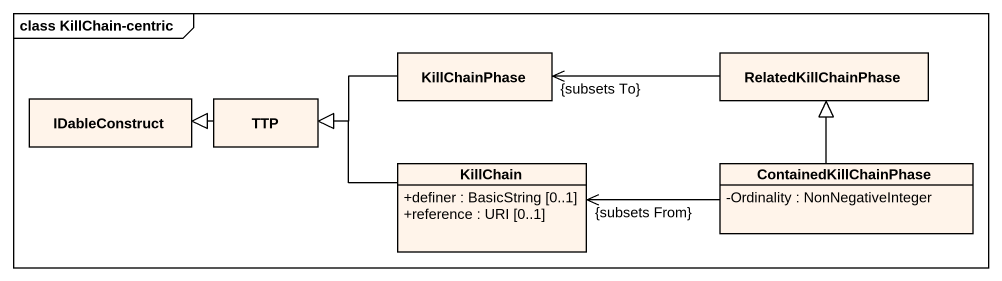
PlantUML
@startuml
mainframe class KillChain-centric
hide circle
hide empty members
skinparam classAttributeIconSize 0
class KillChainPhase #FFF4EA
class RelatedKillChainPhase #FFF4EA
class IDableConstruct #FFF4EA
class TTP #FFF4EA
class KillChain #FFF4EA {
  +definer : BasicString [0..1]
  +reference : URI [0..1]
}
class ContainedKillChainPhase #FFF4EA {
  -Ordinality : NonNegativeInteger
}
KillChainPhase -left-|> TTP
RelatedKillChainPhase -left-> "{subsets To}" KillChainPhase
TTP -left-|> IDableConstruct
KillChain -left-|> TTP
ContainedKillChainPhase -up-|> RelatedKillChainPhase
ContainedKillChainPhase -left-> "{subsets From}" KillChain
@enduml
